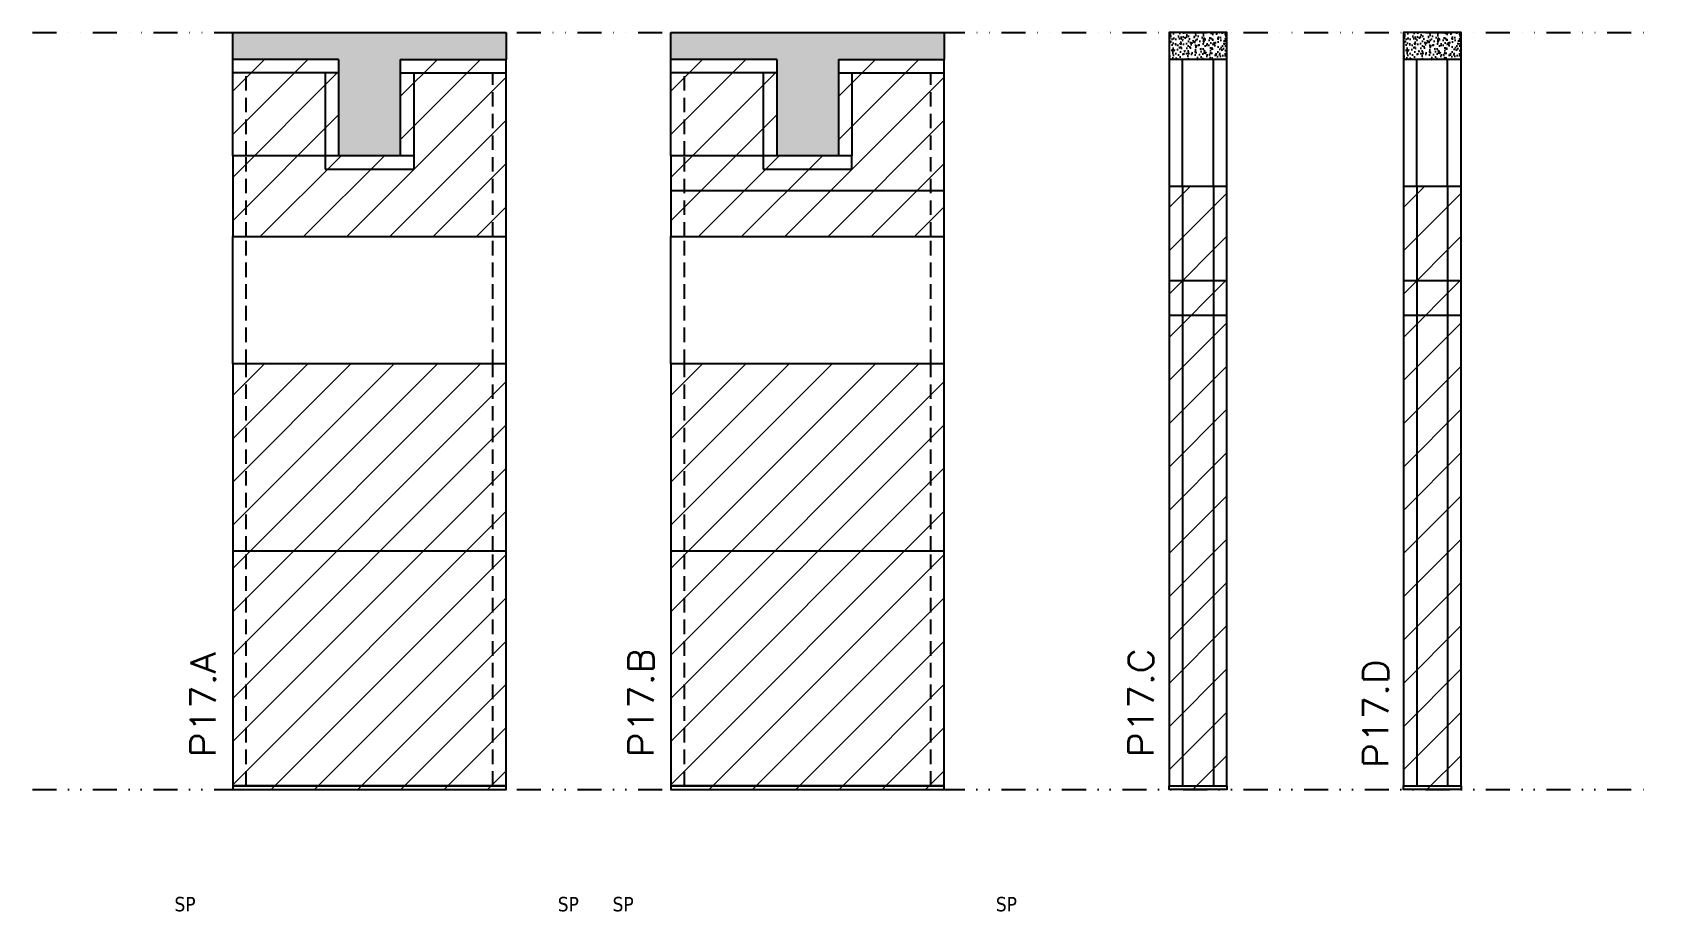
# Model space of a CAD drawing. Header units: millimetres. Extents: x 3559 to 4399, y 9745 to 10202.
import ezdxf

# ---------------------------------------------------------------- set-up
doc = ezdxf.new("R2010")
doc.units = ezdxf.units.MM
doc.linetypes.add('DIVIDE2', pattern=[0.625, 0.25, -0.125, 0, -0.125, 0, -0.125])
doc.linetypes.add('HIDDEN', pattern=[0.375, 0.25, -0.125])
for name, color, linetype in [('COTA', 241, 'Continuous'), ('Nível', 160, 'Continuous'), ('Painéis', 200, 'Continuous'), ('SARR_2.2x7', 40, 'Continuous'), ('texto', 7, 'Continuous')]:
    doc.layers.add(name, color=color, linetype=linetype)
doc.layers.add('Hachura', color=251, linetype='Continuous', lineweight=9)
doc.layers.add('Texto Seção', color=7, linetype='Continuous', lineweight=15)
doc.styles.add('REGUA-120', font='ROMANS.shx', dxfattribs={"height": 15})
doc.styles.get("Standard").update_dxf_attribs({"font": 'arial.ttf'})

msp = doc.modelspace()

# ---------------------------------------------------------------- hatches: boundary and pattern name
at = {"layer": 'COTA', "linetype": 'ByBlock'}
h = msp.add_hatch(dxfattribs=at)
h.set_pattern_fill('AR-CONC', color=256, scale=0.03)
h.set_pattern_definition([(50, (-12992.5994, 4762.224), (5.4655401, -0.4781726), [0.5715, -6.2865]), (355, (-12992.5994, 4762.224), (-1.0573026, 5.7317054), [0.4572, -5.0292175]), (100.451445, (-12992.144, 4762.1844), (4.4082374, 5.2535326), [0.4857003, -5.3427073]), (46.1842, (-12992.5994, 4763.748), (8.1323712, -1.2612698), [0.85725, -9.42975]), (96.63556, (-12991.922, 4763.643), (7.122124, 7.4227837), [0.7285507, -8.0140682]), (351.18415, (-12992.599, 4763.748), (7.122124, 7.4227837), [0.685799, -7.543792]), (21, (-12991.8374, 4763.367), (4.5484317, -3.067956), [0.5715, -6.2865]), (326, (-12991.8374, 4763.367), (1.8540609, 5.525639), [0.4572, -5.0292]), (71.451445, (-12991.4584, 4763.1116), (6.4024926, 2.457683), [0.4857003, -5.3426981]), (37.5, (-12992.5994, 4762.2242), (0.0926581, 2.53665117), [0, -4.96824, 0, -5.1054, 0, -5.04825]), (7.5, (-12992.5994, 4762.2242), (2.00458988, 3.00541724), [0, -2.91084, 0, -4.85394, 0, -1.92405]), (327.5, (-12994.2987, 4762.2242), (4.06771786, -0.17186232), [0, -1.905, 0, -5.9436, 0, -7.8867]), (317.5, (-12995.0607, 4762.2242), (4.44387544, 0.7627947), [0, -2.4765, 0, -3.94716, 0, -5.6007])])
h.paths.add_polyline_path([(3663.16, 10187.66), (3718.16, 10187.66), (3718.16, 10137.66), (3750.16, 10137.66), (3750.16, 10187.66), (3805.16, 10187.66), (3805.16, 10201.66), (3663.16, 10201.66)])
h = msp.add_hatch(dxfattribs=at)
h.set_pattern_fill('AR-CONC', color=256, scale=0.03)
h.set_pattern_definition([(50, (-12765.0958, 4762.224), (5.4655401, -0.4781726), [0.5715, -6.2865]), (355, (-12765.096, 4762.224), (-1.0573026, 5.7317054), [0.4572, -5.0292175]), (100.451445, (-12764.6403, 4762.1844), (4.4082374, 5.2535326), [0.4857003, -5.3427073]), (46.1842, (-12765.096, 4763.748), (8.1323712, -1.2612698), [0.85725, -9.42975]), (96.63556, (-12764.418, 4763.643), (7.122124, 7.4227837), [0.7285507, -8.0140682]), (351.18415, (-12765.096, 4763.748), (7.122124, 7.4227837), [0.685799, -7.543792]), (21, (-12764.3338, 4763.367), (4.5484317, -3.067956), [0.5715, -6.2865]), (326, (-12764.334, 4763.367), (1.8540609, 5.525639), [0.4572, -5.0292]), (71.451445, (-12763.9547, 4763.1116), (6.4024926, 2.457683), [0.4857003, -5.3426981]), (37.5, (-12765.0958, 4762.2242), (0.0926581, 2.53665117), [0, -4.96824, 0, -5.1054, 0, -5.04825]), (7.5, (-12765.0958, 4762.2242), (2.00458988, 3.00541724), [0, -2.91084, 0, -4.85394, 0, -1.92405]), (327.5, (-12766.795, 4762.2242), (4.06771786, -0.17186232), [0, -1.905, 0, -5.9436, 0, -7.8867]), (317.5, (-12767.557, 4762.2242), (4.44387544, 0.7627947), [0, -2.4765, 0, -3.94716, 0, -5.6007])])
h.paths.add_polyline_path([(3890.67, 10187.66), (3945.67, 10187.66), (3945.67, 10137.66), (3977.67, 10137.66), (3977.67, 10187.66), (4032.67, 10187.66), (4032.67, 10201.66), (3890.67, 10201.66)])
h = msp.add_hatch(dxfattribs=at)
h.set_pattern_fill('AR-CONC', color=256, scale=0.03)
h.set_pattern_definition([(50, (-13007.3192, 4712.224), (5.4655401, -0.4781726), [0.5715, -6.2865]), (355, (-13007.319, 4712.224), (-1.0573026, 5.7317054), [0.4572, -5.0292175]), (100.451445, (-13006.864, 4712.1844), (4.4082374, 5.2535326), [0.4857003, -5.3427073]), (46.1842, (-13007.319, 4713.748), (8.1323712, -1.2612698), [0.85725, -9.42975]), (96.63556, (-13006.6415, 4713.643), (7.122124, 7.4227837), [0.7285507, -8.0140682]), (351.18415, (-13007.319, 4713.748), (7.122124, 7.4227837), [0.685799, -7.543792]), (21, (-13006.5572, 4713.367), (4.5484317, -3.067956), [0.5715, -6.2865]), (326, (-13006.557, 4713.367), (1.8540609, 5.525639), [0.4572, -5.0292]), (71.451445, (-13006.178, 4713.1116), (6.4024926, 2.457683), [0.4857003, -5.3426981]), (37.5, (-13007.3192, 4712.2242), (0.0926581, 2.53665117), [0, -4.96824, 0, -5.1054, 0, -5.04825]), (7.5, (-13007.3192, 4712.2242), (2.00458988, 3.00541724), [0, -2.91084, 0, -4.85394, 0, -1.92405]), (327.5, (-13009.0185, 4712.2242), (4.06771786, -0.17186232), [0, -1.905, 0, -5.9436, 0, -7.8867]), (317.5, (-13009.7805, 4712.2242), (4.44387544, 0.7627947), [0, -2.4765, 0, -3.94716, 0, -5.6007])])
h.paths.add_polyline_path([(4149.4, 10187.66), (4179.4, 10187.66), (4179.4, 10201.66), (4149.4, 10201.66)])
h = msp.add_hatch(dxfattribs=at)
h.set_pattern_fill('AR-CONC', color=256, scale=0.03)
h.set_pattern_definition([(50, (-12885.674, 4712.224), (5.4655401, -0.4781726), [0.5715, -6.2865]), (355, (-12885.674, 4712.224), (-1.0573026, 5.7317054), [0.4572, -5.0292175]), (100.451445, (-12885.2183, 4712.1844), (4.4082374, 5.2535326), [0.4857003, -5.3427073]), (46.1842, (-12885.674, 4713.748), (8.1323712, -1.2612698), [0.85725, -9.42975]), (96.63556, (-12884.996, 4713.643), (7.122124, 7.4227837), [0.7285507, -8.0140682]), (351.18415, (-12885.674, 4713.748), (7.122124, 7.4227837), [0.685799, -7.543792]), (21, (-12884.912, 4713.367), (4.5484317, -3.067956), [0.5715, -6.2865]), (326, (-12884.912, 4713.367), (1.8540609, 5.525639), [0.4572, -5.0292]), (71.451445, (-12884.533, 4713.1116), (6.4024926, 2.457683), [0.4857003, -5.3426981]), (37.5, (-12885.6738, 4712.2242), (0.0926581, 2.53665117), [0, -4.96824, 0, -5.1054, 0, -5.04825]), (7.5, (-12885.6738, 4712.2242), (2.00458988, 3.00541724), [0, -2.91084, 0, -4.85394, 0, -1.92405]), (327.5, (-12887.373, 4712.2242), (4.06771786, -0.17186232), [0, -1.905, 0, -5.9436, 0, -7.8867]), (317.5, (-12888.135, 4712.2242), (4.44387544, 0.7627947), [0, -2.4765, 0, -3.94716, 0, -5.6007])])
h.paths.add_polyline_path([(4271.05, 10187.66), (4301.05, 10187.66), (4301.05, 10201.66), (4271.05, 10201.66)])
at = {"layer": 'Hachura'}
h = msp.add_hatch(dxfattribs=at)
h.set_pattern_fill('ANSI31', color=256, scale=5)
h.set_pattern_definition([(45, (-12573.549, 11580.675), (-11.22532, 11.22532), [])])
h.paths.add_polyline_path([(3718.16, 10137.66), (3718.16, 10187.66), (3663.16, 10187.66), (3663.16, 10095.66), (3805.16, 10095.66), (3805.16, 10187.66), (3750.16, 10187.66), (3750.16, 10137.66)])
h = msp.add_hatch(dxfattribs=at)
h.set_pattern_fill('ANSI31', color=256, scale=5)
h.set_pattern_definition([(45, (-12346.045, 11580.675), (-11.22532, 11.22532), [])])
h.paths.add_polyline_path([(3945.67, 10137.66), (3945.67, 10187.66), (3890.67, 10187.66), (3890.67, 10095.66), (4032.67, 10095.66), (4032.67, 10187.66), (3977.67, 10187.66), (3977.67, 10137.66)])
h = msp.add_hatch(dxfattribs=at)
h.set_pattern_fill('ANSI31', color=256, scale=5)
h.set_pattern_definition([(45, (-12087.31, 11542.675), (-11.22532, 11.22532), [])])
h.paths.add_polyline_path([(4179.4, 9808.66), (4179.4, 10121.66), (4149.4, 10121.66), (4149.4, 9808.66)])
h = msp.add_hatch(dxfattribs=at)
h.set_pattern_fill('ANSI31', color=256, scale=5)
h.set_pattern_definition([(45, (-11965.664, 11542.675), (-11.22532, 11.22532), [])])
h.paths.add_polyline_path([(4301.05, 9808.66), (4301.05, 10121.66), (4271.05, 10121.66), (4271.05, 9808.66)])
h = msp.add_hatch(dxfattribs=at)
h.set_pattern_fill('ANSI31', color=256, scale=5)
h.set_pattern_definition([(45, (-12573.549, 11422.675), (-11.22532, 11.22532), [])])
h.paths.add_polyline_path([(3805.16, 9808.66), (3805.16, 10029.66), (3663.16, 10029.66), (3663.16, 9808.66)])
h = msp.add_hatch(dxfattribs=at)
h.set_pattern_fill('ANSI31', color=256, scale=5)
h.set_pattern_definition([(45, (-12346.045, 11422.675), (-11.22532, 11.22532), [])])
h.paths.add_polyline_path([(4032.67, 9808.66), (4032.67, 10029.66), (3890.67, 10029.66), (3890.67, 9808.66)])

# ---------------------------------------------------------------- linework, layer by layer
at = {"layer": 'COTA', "linetype": 'ByBlock'}
for p, q in [((3663.16, 10187.66), (3663.16, 10201.66)), ((3663.16, 10201.66), (3805.16, 10201.66)), ((3805.16, 10201.66), (3805.16, 10187.66)), ((3890.67, 10187.66), (3890.67, 10201.66)), ((3890.67, 10201.66), (4032.67, 10201.66)), ((4032.67, 10201.66), (4032.67, 10187.66))]:
    msp.add_line(p, q, dxfattribs=at)
for points in [[(4179.4, 10187.66), (4179.4, 10201.66), (4149.4, 10201.66), (4149.4, 10187.66)], [(4301.05, 10187.66), (4301.05, 10201.66), (4271.05, 10201.66), (4271.05, 10187.66)]]:
    msp.add_lwpolyline(points, dxfattribs=at)
at = {"layer": 'Nível', "color": 4, "linetype": 'DIVIDE2', "ltscale": 50}
for p, q in [((3559.11, 10201.66), (4398.94, 10201.66)), ((3559.11, 9808.66), (4398.94, 9808.66))]:
    msp.add_line(p, q, dxfattribs=at)
at = {"layer": 'Painéis'}
for p, q in [((3663.16, 10137.66), (3663.16, 10187.66)), ((3718.16, 10187.66), (3663.16, 10187.66)), ((3718.16, 10187.66), (3718.16, 10137.66)), ((3750.16, 10187.66), (3750.16, 10137.66)), ((3750.16, 10187.66), (3805.16, 10187.66)), ((3805.16, 10095.66), (3805.16, 10187.66)), ((3890.67, 10137.66), (3890.67, 10187.66)), ((3945.67, 10187.66), (3890.67, 10187.66)), ((3945.67, 10187.66), (3945.67, 10137.66)), ((3977.67, 10187.66), (3977.67, 10137.66)), ((3977.67, 10187.66), (4032.67, 10187.66)), ((4032.67, 10095.66), (4032.67, 10187.66)), ((4149.4, 10187.66), (4149.4, 9810.66)), ((4179.4, 10187.66), (4149.4, 10187.66)), ((4179.4, 9810.66), (4179.4, 10187.66)), ((4271.05, 10187.66), (4271.05, 9810.66)), ((4301.05, 10187.66), (4271.05, 10187.66)), ((4301.05, 9810.66), (4301.05, 10187.66)), ((3750.16, 10137.66), (3663.16, 10137.66)), ((3663.16, 10137.66), (3663.16, 10095.66)), ((3890.67, 10137.66), (3890.67, 10095.66)), ((3977.67, 10137.66), (3890.67, 10137.66)), ((4179.4, 10121.66), (4149.4, 10121.66)), ((4301.05, 10121.66), (4271.05, 10121.66)), ((3890.67, 10119.66), (4032.67, 10119.66)), ((3663.16, 10095.66), (3805.16, 10095.66)), ((3663.16, 10029.66), (3663.16, 10095.66)), ((3805.16, 10029.66), (3805.16, 10095.66)), ((3890.67, 10095.66), (4032.67, 10095.66)), ((3890.67, 10029.66), (3890.67, 10095.66)), ((4032.67, 10029.66), (4032.67, 10095.66)), ((4179.4, 10072.66), (4149.4, 10072.66)), ((4301.05, 10072.66), (4271.05, 10072.66)), ((4179.4, 10054.66), (4149.4, 10054.66)), ((4301.05, 10054.66), (4271.05, 10054.66)), ((3663.16, 10029.66), (3663.16, 9808.66)), ((3805.16, 10029.66), (3663.16, 10029.66)), ((3805.16, 9808.66), (3805.16, 10029.66)), ((3890.67, 10029.66), (3890.67, 9808.66)), ((4032.67, 10029.66), (3890.67, 10029.66)), ((4032.67, 9808.66), (4032.67, 10029.66)), ((3663.16, 9932.66), (3805.16, 9932.66)), ((3890.67, 9932.66), (4032.67, 9932.66)), ((3663.16, 9810.66), (3805.16, 9810.66)), ((3890.67, 9810.66), (4032.67, 9810.66)), ((4149.4, 9810.66), (4179.4, 9810.66)), ((4271.05, 9810.66), (4301.05, 9810.66))]:
    msp.add_line(p, q, dxfattribs=at)
for points in [[(3805.16, 9810.66), (3663.16, 9810.66), (3663.16, 9808.66), (3805.16, 9808.66)], [(4032.67, 9810.66), (3890.67, 9810.66), (3890.67, 9808.66), (4032.67, 9808.66)], [(4149.4, 9810.66), (4179.4, 9810.66), (4179.4, 9808.66), (4149.4, 9808.66)], [(4271.05, 9810.66), (4301.05, 9810.66), (4301.05, 9808.66), (4271.05, 9808.66)]]:
    msp.add_lwpolyline(points, close=True, dxfattribs=at)
at = {"layer": 'SARR_2.2x7', "linetype": 'HIDDEN', "ltscale": 30}
for p, q in [((3798.16, 10187.66), (3805.16, 10187.66)), ((4025.67, 10187.66), (4032.67, 10187.66)), ((3670.16, 10137.66), (3670.16, 10180.66)), ((3798.16, 10095.66), (3798.16, 10180.66)), ((3897.67, 10137.66), (3897.67, 10180.66)), ((4025.67, 10095.66), (4025.67, 10180.66)), ((3670.16, 10137.66), (3663.16, 10137.66)), ((3670.16, 10095.66), (3670.16, 10137.66)), ((3897.67, 10137.66), (3890.67, 10137.66)), ((3897.67, 10095.66), (3897.67, 10137.66)), ((3670.16, 10029.66), (3670.16, 10095.66)), ((3798.16, 10029.66), (3798.16, 10095.66)), ((3897.67, 10029.66), (3897.67, 10095.66)), ((4025.67, 10029.66), (4025.67, 10095.66)), ((3670.16, 9932.66), (3670.16, 10029.66)), ((3798.16, 9932.66), (3798.16, 10029.66)), ((3897.67, 9932.66), (3897.67, 10029.66)), ((4025.67, 9932.66), (4025.67, 10029.66)), ((3670.16, 9810.66), (3670.16, 9932.66)), ((3798.16, 9810.66), (3798.16, 9932.66)), ((3897.67, 9810.66), (3897.67, 9932.66)), ((4025.67, 9810.66), (4025.67, 9932.66))]:
    msp.add_line(p, q, dxfattribs=at)
at = {"layer": 'SARR_2.2x7'}
for p, q in [((4156.4, 10121.66), (4156.4, 10187.66)), ((4172.4, 10121.66), (4172.4, 10187.66)), ((4278.05, 10121.66), (4278.05, 10187.66)), ((4294.05, 10121.66), (4294.05, 10187.66)), ((3718.16, 10180.66), (3663.16, 10180.66)), ((3711.16, 10180.66), (3711.16, 10137.66)), ((3750.16, 10180.66), (3805.16, 10180.66)), ((3757.16, 10180.66), (3757.16, 10137.66)), ((3945.67, 10180.66), (3890.67, 10180.66)), ((3938.67, 10180.66), (3938.67, 10137.66)), ((3977.67, 10180.66), (4032.67, 10180.66)), ((3984.67, 10180.66), (3984.67, 10137.66)), ((3711.16, 10137.66), (3711.16, 10130.66)), ((3757.16, 10137.66), (3750.16, 10137.66)), ((3757.16, 10137.66), (3757.16, 10130.66)), ((3938.67, 10137.66), (3938.67, 10130.66)), ((3984.67, 10137.66), (3938.67, 10137.66)), ((3984.67, 10130.66), (3984.67, 10137.66)), ((3711.16, 10130.66), (3757.16, 10130.66)), ((3938.67, 10130.66), (3984.67, 10130.66)), ((4156.4, 10121.66), (4156.4, 10072.66)), ((4172.4, 10121.66), (4172.4, 10072.66)), ((4278.05, 10121.66), (4278.05, 10072.66)), ((4294.05, 10121.66), (4294.05, 10072.66)), ((4156.4, 10072.66), (4156.4, 9810.66)), ((4172.4, 10072.66), (4172.4, 9810.66)), ((4278.05, 10072.66), (4278.05, 9810.66)), ((4294.05, 10072.66), (4294.05, 9810.66))]:
    msp.add_line(p, q, dxfattribs=at)

# ---------------------------------------------------------------- texts
at = {"layer": 'texto', "color": 0, "char_height": 7.5, "attachment_point": 5}
for insert in [(3638.39, 9749.17), (3837.41, 9749.17), (3865.89, 9749.17), (4064.91, 9749.17)]:
    msp.add_mtext('{\\fTahoma|b0|i0|c0|p34;\\C4;SP}', dxfattribs=dict(at, insert=insert))
at = {"layer": 'Texto Seção', "style": 'REGUA-120', "width": 1.1}
for s, p in [('P17.A', (3654.22, 9825.49)), ('P17.B', (3881.72, 9825.49)), ('P17.C', (4141.25, 9825.56)), ('P17.D', (4263.24, 9819.95))]:
    msp.add_text(s, height=13, rotation=90, dxfattribs=at).set_placement(p)

doc.saveas('drawing.dxf')
